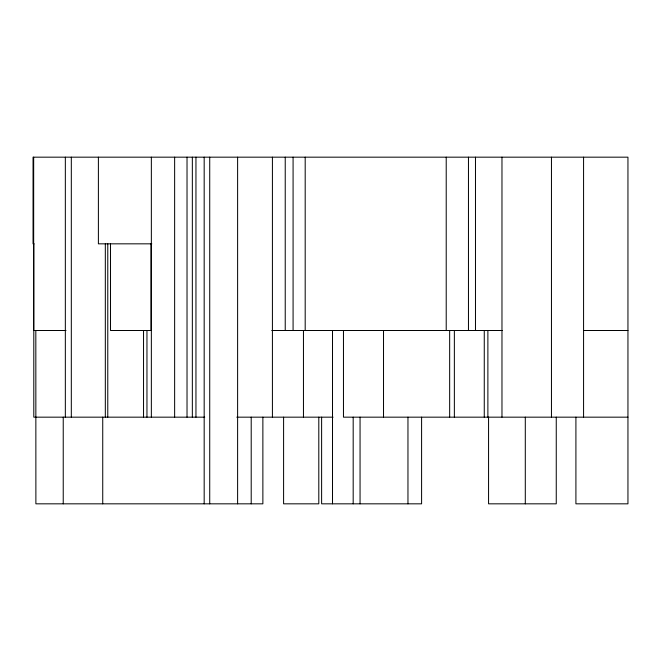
<?xml version="1.0" encoding="UTF-8"?>
<svg xmlns="http://www.w3.org/2000/svg" width="661" height="661" viewBox="0 0 661 661"><rect width="100%" height="100%" fill="white"/><g stroke="black" fill="none" stroke-linecap="round" stroke-linejoin="round"><path stroke-width="0.99" d="M34.05 243.835L33.05 243.835L33.05 157.169L627.95 157.169L627.95 503.831L575.913 503.831L575.913 417.165M151.815 243.835L98.39 243.835L98.39 157.169M66.009 330.5L33.67 330.5L33.67 157.169M271.745 330.5L502.36 330.5M583.514 330.5L627.95 330.5M204.745 417.165L33.794 417.165L33.802 243.835M236.795 417.165L333.061 417.165M627.95 417.165L343.464 417.165L343.464 330.5M583.572 157.169L583.572 417.165M556.256 417.165L556.256 503.831L488.562 503.831L488.562 417.165M551.456 157.169L551.456 417.165M525.297 417.165L525.297 503.831M501.972 157.169L501.972 417.165M487.884 330.5L487.884 417.165M484.265 330.5L484.265 417.165M475.474 157.169L475.474 330.5M468.459 157.169L468.459 330.5M454.363 330.5L454.363 417.165M449.662 330.5L449.662 417.165M446.216 157.169L446.216 330.5M421.594 417.165L421.594 503.831L321.618 503.831L321.618 417.165M407.961 417.165L407.961 503.831M383.52 330.5L383.52 417.165M360.055 417.165L360.055 503.831M353.181 417.165L353.181 503.831M332.508 330.5L332.508 503.831M318.8 417.165L318.8 503.831L283.594 503.831L283.594 417.165M305.192 157.169L305.192 330.5M303.457 330.5L303.457 417.165M293.079 157.169L293.079 330.5M285.23 157.169L285.23 330.5M272.415 157.169L272.415 417.165M262.871 417.165L262.871 503.831L35.884 503.831L35.826 330.5M251.205 417.165L251.205 503.831M237.613 157.169L237.613 503.831M209.727 157.169L209.727 503.831M204.175 157.169L204.175 503.831M195.953 157.169L195.953 417.165M192.343 157.169L192.343 417.165M187.022 157.169L187.022 417.165M174.636 157.169L174.636 417.165M151.352 157.169L151.352 417.165M151.014 243.835L151.014 330.5L110.511 330.5L110.511 243.835M146.957 330.5L146.957 417.165M143.536 330.5L143.536 417.165M107.776 243.835L107.776 417.165M105.322 243.835L105.322 417.165M102.736 417.165L102.736 503.831M71.314 157.169L71.314 417.165M65.34 157.169L65.34 417.165M63.233 417.165L63.233 503.831"/></g></svg>
